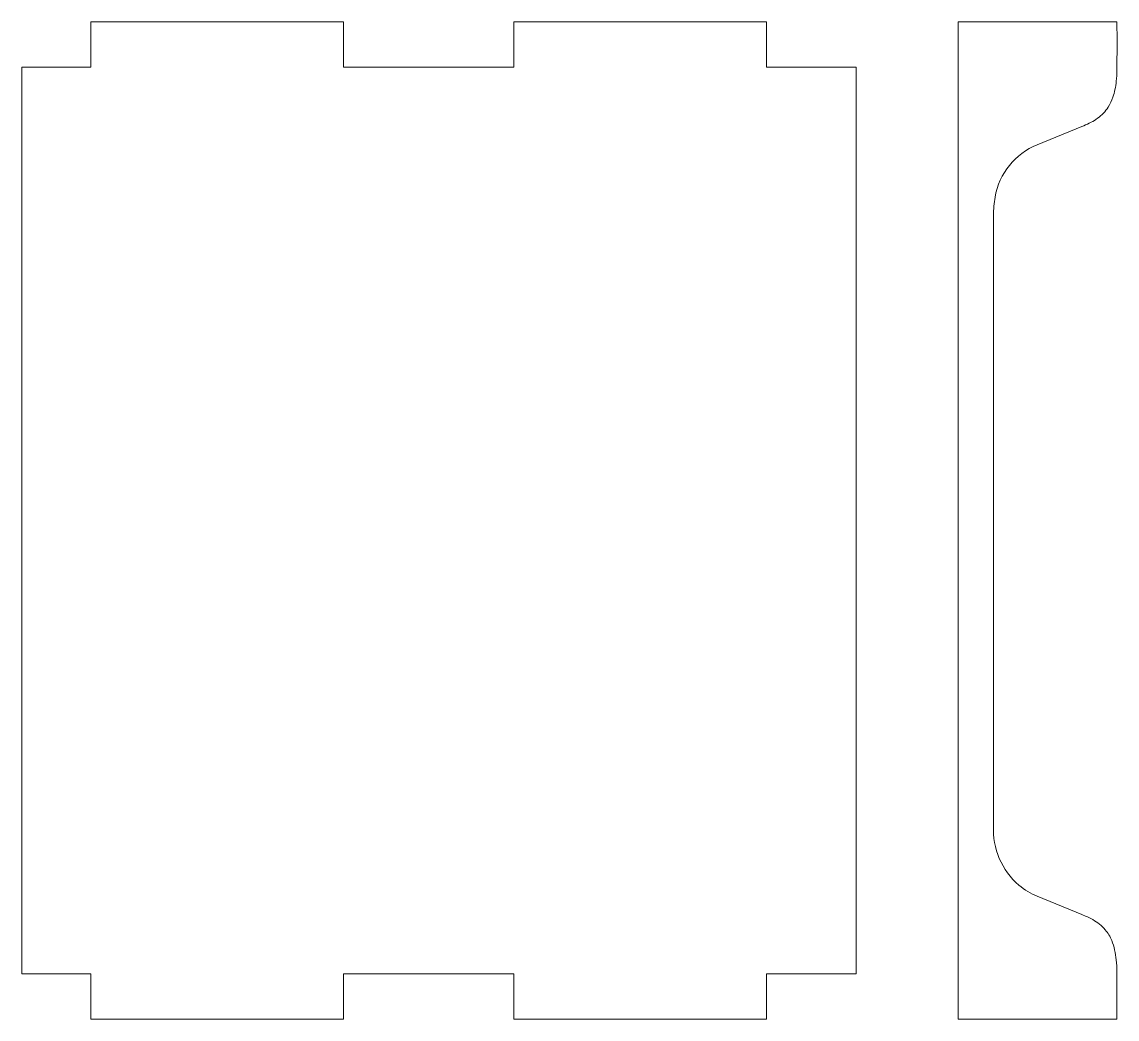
# Model space of a CAD drawing. Header units: millimetres. Extents: x -240 to 644, y -101 to 848.
# Drawn here: x 151.7 to 635.1, y -100.8 to 339.2 of the extents above; entities that cross this region are included whole.
import ezdxf

# ---------------------------------------------------------------- set-up
doc = ezdxf.new("R2010")
doc.units = ezdxf.units.MM
doc.header["$MEASUREMENT"] = 0
doc.layers.add('LAYER_1', color=7, linetype='Continuous')

msp = doc.modelspace()

# ---------------------------------------------------------------- linework, layer by layer
at = {"layer": 'LAYER_1', "color": 252, "lineweight": 9}
for points, knots in [([(368.8581, 319.2449), (368.8581, 319.2449), (368.8581, 339.2449), (368.8581, 339.2449), (368.8581, 339.2449), (368.8581, 339.2449), (480.3282, 339.2449), (480.3282, 339.2449), (480.3282, 339.2449), (480.3282, 339.2449), (480.3282, 319.2449), (480.3282, 319.2449), (480.3282, 319.2449), (480.3282, 319.2449), (519.9893, 319.2449), (519.9893, 319.2449), (519.9893, 319.2449), (519.9893, 319.2449), (519.9893, -80.7551), (519.9893, -80.7551), (519.9893, -80.7551), (519.9893, -80.7551), (480.3282, -80.7551), (480.3282, -80.7551), (480.3282, -80.7551), (480.3282, -80.7551), (480.3282, -100.7551), (480.3282, -100.7551), (480.3282, -100.7551), (480.3282, -100.7551), (368.8581, -100.7551), (368.8581, -100.7551), (368.8581, -100.7551), (368.8581, -100.7551), (368.8581, -80.7551), (368.8581, -80.7551), (368.8581, -80.7551), (368.8581, -80.7551), (293.6383, -80.7551), (293.6383, -80.7551), (293.6383, -80.7551), (293.6383, -80.7551), (293.6383, -100.7551), (293.6383, -100.7551), (293.6383, -100.7551), (293.6383, -100.7551), (182.1683, -100.7551), (182.1683, -100.7551), (182.1683, -100.7551), (182.1683, -100.7551), (182.1683, -80.7551), (182.1683, -80.7551), (182.1683, -80.7551), (182.1683, -80.7551), (151.6892, -80.7551), (151.6892, -80.7551), (151.6892, -80.7551), (151.6892, -80.7551), (151.6892, 319.2449), (151.6892, 319.2449), (151.6892, 319.2449), (151.6892, 319.2449), (182.1683, 319.2449), (182.1683, 319.2449), (182.1683, 319.2449), (182.1683, 319.2449), (182.1683, 339.2449), (182.1683, 339.2449), (182.1683, 339.2449), (182.1683, 339.2449), (293.6383, 339.2449), (293.6383, 339.2449), (293.6383, 339.2449), (293.6383, 339.2449), (293.6383, 319.2449), (293.6383, 319.2449), (293.6383, 319.2449), (293.6383, 319.2449), (368.8581, 319.2449), (368.8581, 319.2449)], [0, 0, 0, 0, 0.04761905, 0.04761905, 0.04761905, 0.04761905, 0.0952381, 0.0952381, 0.0952381, 0.0952381, 0.14285714, 0.14285714, 0.14285714, 0.14285714, 0.19047619, 0.19047619, 0.19047619, 0.19047619, 0.23809524, 0.23809524, 0.23809524, 0.23809524, 0.28571429, 0.28571429, 0.28571429, 0.28571429, 0.33333333, 0.33333333, 0.33333333, 0.33333333, 0.38095238, 0.38095238, 0.38095238, 0.38095238, 0.42857143, 0.42857143, 0.42857143, 0.42857143, 0.47619048, 0.47619048, 0.47619048, 0.47619048, 0.52380952, 0.52380952, 0.52380952, 0.52380952, 0.57142857, 0.57142857, 0.57142857, 0.57142857, 0.61904762, 0.61904762, 0.61904762, 0.61904762, 0.66666667, 0.66666667, 0.66666667, 0.66666667, 0.71428571, 0.71428571, 0.71428571, 0.71428571, 0.76190476, 0.76190476, 0.76190476, 0.76190476, 0.80952381, 0.80952381, 0.80952381, 0.80952381, 0.85714286, 0.85714286, 0.85714286, 0.85714286, 0.9047619, 0.9047619, 0.9047619, 0.9047619, 1, 1, 1, 1]), ([(635.0139, -80.7551), (635.0139, -80.7551), (635.0139, -100.7551), (635.0139, -100.7551), (635.0139, -100.7551), (635.0139, -100.7551), (565.014, -100.7551), (565.014, -100.7551), (565.014, -100.7551), (565.014, -100.7551), (565.014, 339.2449), (565.014, 339.2449), (565.014, 339.2449), (565.014, 339.2449), (635.0139, 339.2449), (635.0139, 339.2449), (635.0139, 339.2449), (635.0905, 332.0353), (635.0842, 324.8249), (634.9952, 317.6154), (634.9952, 317.6154), (634.9628, 316.1295), (634.871, 314.6454), (634.7203, 313.1668), (634.7203, 313.1668), (634.5872, 311.8793), (634.3908, 310.5989), (634.1318, 309.3307), (634.1318, 309.3307), (633.9029, 308.2196), (633.6079, 307.123), (633.2486, 306.047), (633.2486, 306.047), (632.735, 304.4998), (632.0381, 303.0194), (631.173, 301.6377), (631.173, 301.6377), (629.9425, 299.7111), (628.3465, 298.0433), (626.4761, 296.729), (626.4761, 296.729), (625.5542, 296.0755), (624.5891, 295.4849), (623.5876, 294.9615), (623.5876, 294.9615), (622.5461, 294.417), (621.4822, 293.9165), (620.3988, 293.4613), (620.3988, 293.4613), (620.12, 293.3425), (619.8404, 293.2259), (619.5598, 293.1113), (619.5598, 293.1113), (619.5598, 293.1113), (599.8607, 285.0409), (599.8607, 285.0409), (599.8607, 285.0409), (590.0611, 281.088), (583.0143, 272.3478), (581.2406, 261.9309), (581.2406, 261.9309), (580.7554, 259.2981), (580.5395, 256.6232), (580.5962, 253.9467), (580.5962, 253.9467), (580.5962, 253.9467), (580.5962, -15.4569), (580.5962, -15.4569), (580.5962, -15.4569), (580.0116, -25.4788), (584.1438, -35.1902), (591.7758, -41.7118), (591.7758, -41.7118), (594.2091, -43.727), (596.9349, -45.3587), (599.8607, -46.5511), (599.8607, -46.5511), (599.8607, -46.5511), (619.5598, -54.6215), (619.5598, -54.6215), (619.5598, -54.6215), (620.3909, -54.9605), (621.2139, -55.3191), (622.028, -55.6971), (622.028, -55.6971), (622.8131, -56.0632), (623.5843, -56.4587), (624.3397, -56.8829), (624.3397, -56.8829), (626.4448, -58.0247), (628.3217, -59.5458), (629.8751, -61.3686), (629.8751, -61.3686), (631.0519, -62.7944), (632.0054, -64.3913), (632.7024, -66.1036), (632.7024, -66.1036), (633.2536, -67.4485), (633.6893, -68.8381), (634.0046, -70.2569), (634.0046, -70.2569), (634.3315, -71.7146), (634.5705, -73.1907), (634.7203, -74.677), (634.7203, -74.677), (634.899, -76.4228), (634.9954, -78.1761), (635.0093, -79.9309), (635.0093, -79.9309), (635.0124, -80.2056), (635.014, -80.4804), (635.0139, -80.7551)], [0, 0, 0, 0, 0.03448276, 0.03448276, 0.03448276, 0.03448276, 0.06896552, 0.06896552, 0.06896552, 0.06896552, 0.10344828, 0.10344828, 0.10344828, 0.10344828, 0.13793103, 0.13793103, 0.13793103, 0.13793103, 0.17241379, 0.17241379, 0.17241379, 0.17241379, 0.20689655, 0.20689655, 0.20689655, 0.20689655, 0.24137931, 0.24137931, 0.24137931, 0.24137931, 0.27586207, 0.27586207, 0.27586207, 0.27586207, 0.31034483, 0.31034483, 0.31034483, 0.31034483, 0.34482759, 0.34482759, 0.34482759, 0.34482759, 0.37931034, 0.37931034, 0.37931034, 0.37931034, 0.4137931, 0.4137931, 0.4137931, 0.4137931, 0.44827586, 0.44827586, 0.44827586, 0.44827586, 0.48275862, 0.48275862, 0.48275862, 0.48275862, 0.51724138, 0.51724138, 0.51724138, 0.51724138, 0.55172414, 0.55172414, 0.55172414, 0.55172414, 0.5862069, 0.5862069, 0.5862069, 0.5862069, 0.62068966, 0.62068966, 0.62068966, 0.62068966, 0.65517241, 0.65517241, 0.65517241, 0.65517241, 0.68965517, 0.68965517, 0.68965517, 0.68965517, 0.72413793, 0.72413793, 0.72413793, 0.72413793, 0.75862069, 0.75862069, 0.75862069, 0.75862069, 0.79310345, 0.79310345, 0.79310345, 0.79310345, 0.82758621, 0.82758621, 0.82758621, 0.82758621, 0.86206897, 0.86206897, 0.86206897, 0.86206897, 0.89655172, 0.89655172, 0.89655172, 0.89655172, 0.93103448, 0.93103448, 0.93103448, 0.93103448, 1, 1, 1, 1])]:
    msp.add_open_spline(points, degree=3, knots=knots, dxfattribs=at)

doc.saveas('drawing.dxf')
